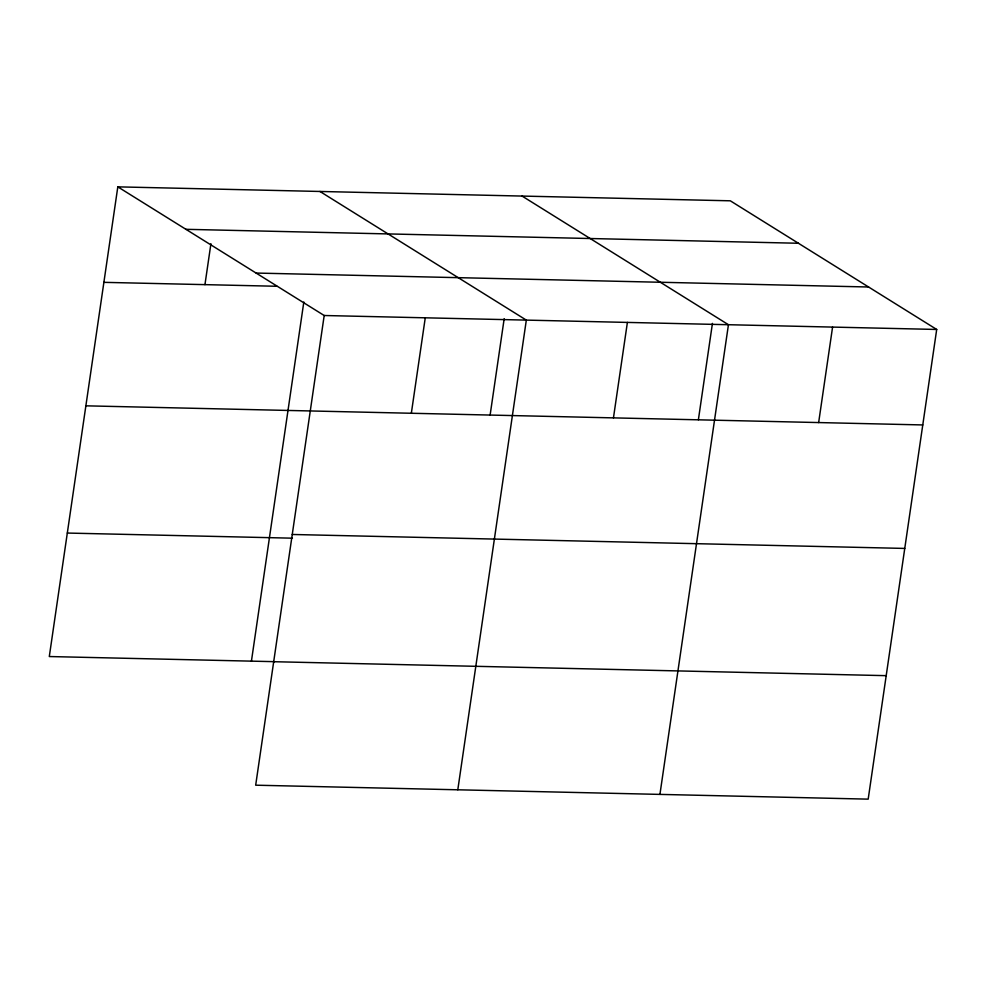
<?xml version="1.0" encoding="UTF-8"?>
<svg xmlns="http://www.w3.org/2000/svg" width="986" height="986" viewBox="0 0 986 986"><rect width="100%" height="100%" fill="white"/><g stroke="black" fill="none" stroke-linecap="round" stroke-linejoin="round"><path stroke-width="1.48" d="M117.815 186.859L324.197 315.508L255.682 785.189L868.185 799.141L936.7 329.46L730.318 200.811L117.815 186.859L49.3 656.54L274.391 661.668M204.952 284.634L210.918 243.715M251.43 661.138L303.824 301.999M411.335 413.294L425.262 317.812M490.128 415.032L504.191 318.651M457.8 789.798L526.327 320.117L319.945 191.457M613.452 417.891L627.392 322.422M698.384 419.765L712.434 323.396M659.93 794.396L728.444 324.714L522.075 196.066M818.651 422.563L832.578 327.093M185.923 229.319L798.426 243.259M256.089 273.06L868.592 287M103.887 282.341L276.918 286.273M324.197 315.508L936.7 329.46M85.881 405.825L922.773 424.941M292.25 534.474L904.754 548.426M67.319 533.056L292.411 538.183M273.689 661.705L886.192 675.657"/></g></svg>
